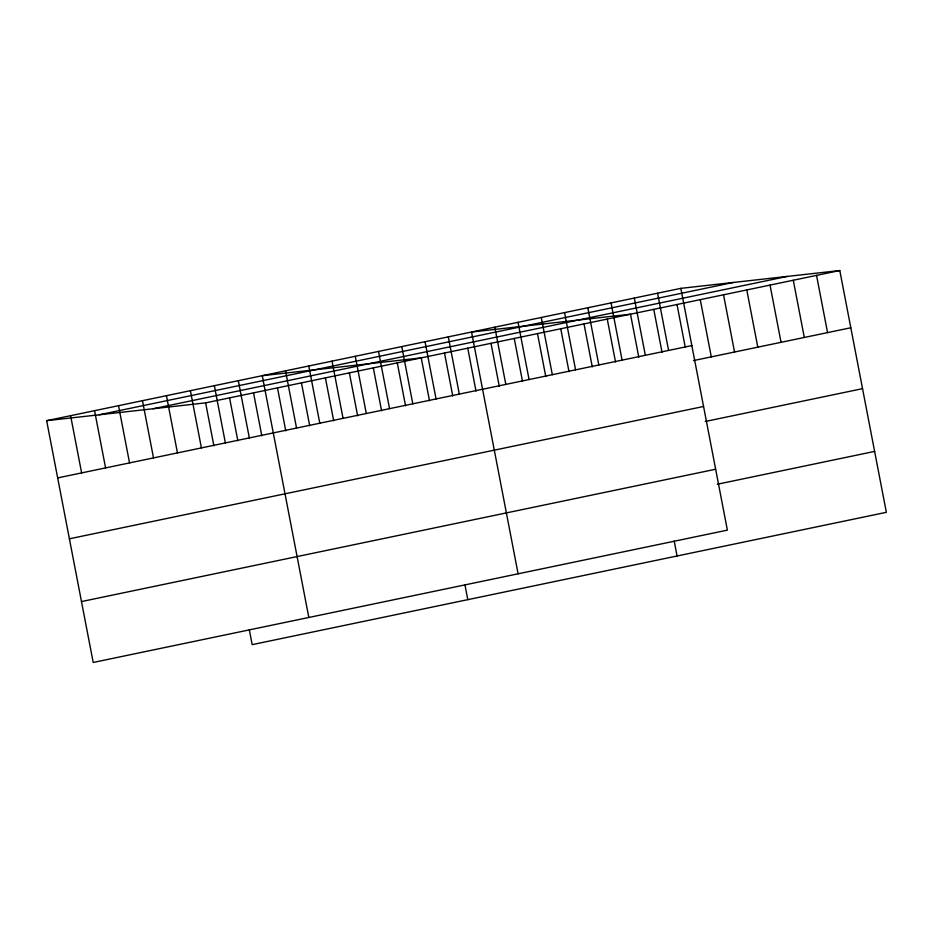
<?xml version="1.0" encoding="UTF-8"?>
<svg xmlns="http://www.w3.org/2000/svg" width="933" height="933" viewBox="0 0 933 933"><rect width="100%" height="100%" fill="white"/><g stroke="black" fill="none" stroke-linecap="round" stroke-linejoin="round"><path stroke-width="1.4" d="M680.822 288.355L727.378 530.142L93.207 662.465L46.65 420.678L680.822 288.355L839.793 270.535L886.35 512.322L252.178 644.645L249.309 629.752M99.108 414.8L733.28 282.477M153.164 408.747L787.335 276.413M46.65 420.678L205.622 402.858L839.793 270.535M57.671 477.906L691.843 345.583M693.511 360.581L850.814 327.763M69.404 538.808L703.575 406.485M705.243 421.483L862.535 388.664M81.486 601.563L715.658 469.241M717.325 484.239L874.618 451.409M816.538 275.387L827.559 332.614M793.283 280.238L804.304 337.466M770.028 285.09L781.049 342.318M746.773 289.941L757.794 347.169M723.53 294.793L734.551 352.021M700.275 299.645L711.296 356.873M677.02 304.496L685.288 347.414M657.567 293.207L668.588 350.435M653.765 309.348L662.033 352.266M634.312 298.059L645.333 355.286M638.778 357.117L630.51 314.199L471.55 332.031L518.107 573.807M674.209 541.093L677.078 555.986M611.068 302.91L622.089 360.138M607.255 319.051L615.523 361.969M587.813 307.762L598.834 364.99M584.011 323.903L592.268 366.832M564.558 312.613L575.579 369.841M560.756 328.754L569.013 371.684M541.303 317.465L552.324 374.693M537.501 333.606L545.77 376.535M518.048 322.317L529.069 379.544M514.246 338.457L522.515 381.387M494.793 327.168L505.814 384.396M490.991 343.309L499.26 386.239M467.748 348.161L476.005 391.09M448.295 336.883L459.316 394.099M444.493 353.024L452.75 395.942M425.04 341.735L436.061 398.951M429.507 400.793L421.238 357.875L262.266 375.696L308.823 617.471M464.926 584.769L467.795 599.651M401.785 346.586L412.806 403.802M397.283 362.867L405.54 405.785M378.53 351.438L389.551 408.654M373.317 367.87L381.585 410.788M355.286 356.289L366.296 413.506M349.362 372.862L357.631 415.791M332.031 361.141L343.052 418.369M325.407 377.865L333.676 420.783M308.776 365.993L319.797 423.22M301.452 382.868L309.709 425.786M285.521 370.844L296.542 428.072M277.486 387.86L285.755 430.778M253.531 392.863L261.8 435.781M238.312 380.687L249.333 437.915M229.576 397.866L237.845 440.784M214.357 385.691L225.378 442.918M205.622 402.858L213.879 445.776M190.39 390.694L201.411 447.91M166.436 395.685L177.457 452.913M142.481 400.689L153.502 457.916M118.526 405.692L129.547 462.908M94.56 410.683L105.581 467.911M70.605 415.686L81.626 472.914"/></g></svg>
